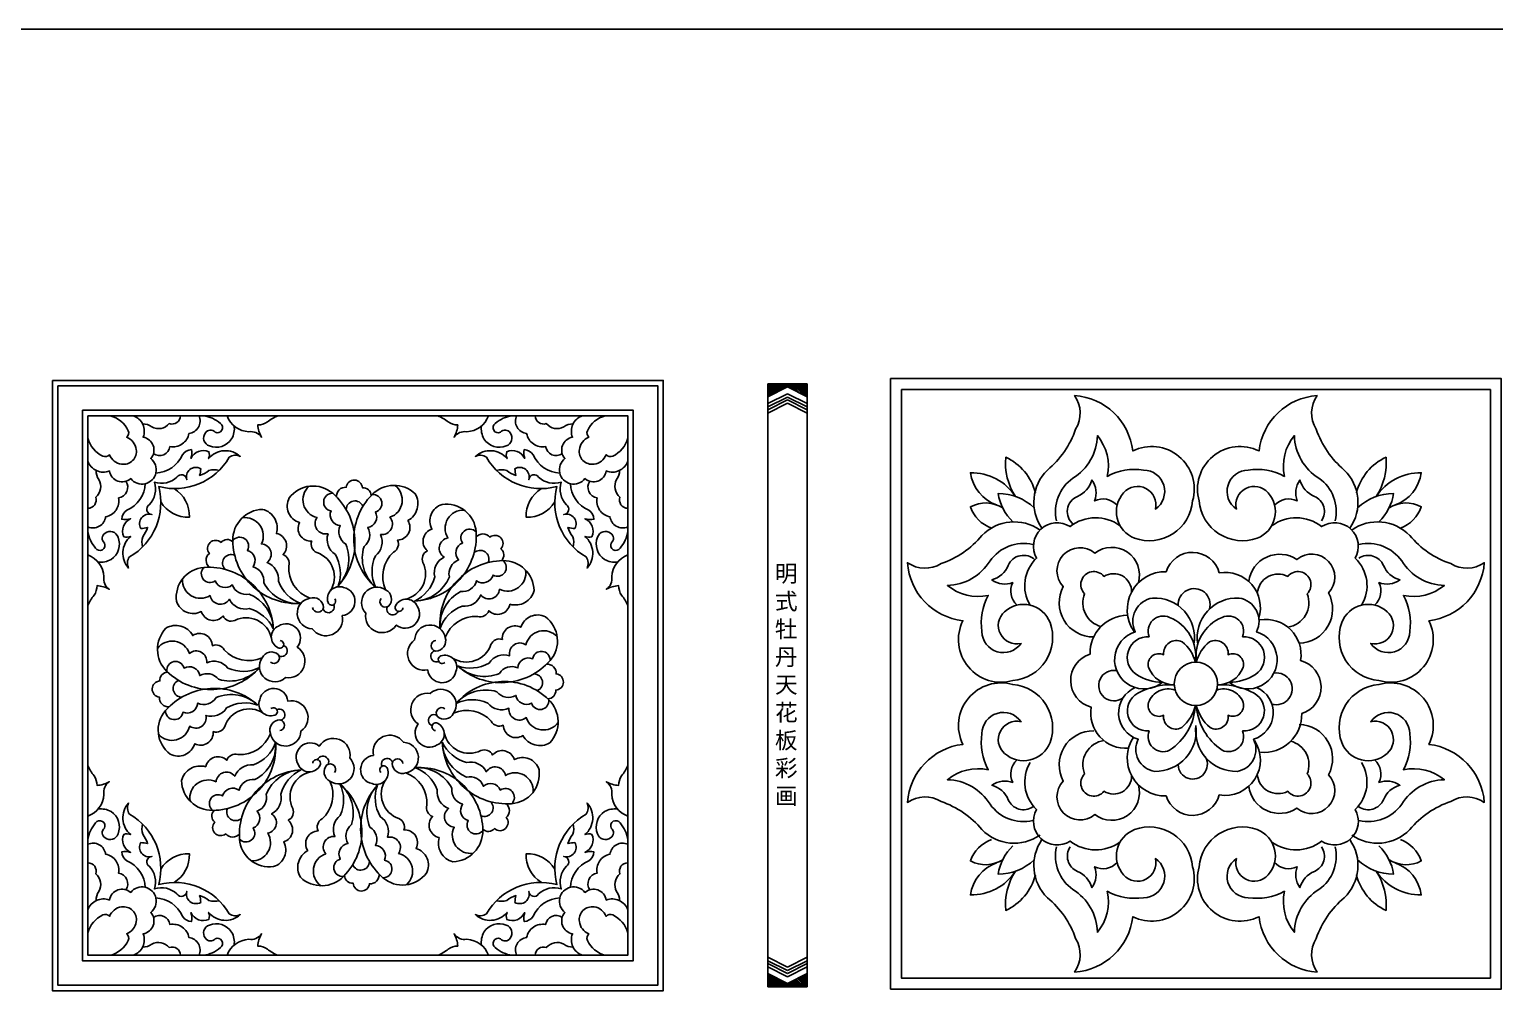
# Model space of a CAD drawing. Extents: x -66030 to 95157, y -13132 to 45879.
# Drawn here: x -32406 to -29719, y 6246 to 8010 of the extents above; entities that cross this region are included whole.
import ezdxf

# ---------------------------------------------------------------- set-up
doc = ezdxf.new("R2010")
doc.units = 0
doc.header["$LTSCALE"] = 100
doc.header["$MEASUREMENT"] = 0
for name, color, linetype in [('3', 11, 'CONTINUOUS'), ('4', 121, 'CONTINUOUS'), ('BH', 21, 'CONTINUOUS'), ('TEXT', 105, 'CONTINUOUS')]:
    doc.layers.add(name, color=color, linetype=linetype)
doc.styles.add('HZ', font='simhei.ttf')

# ---------------------------------------------------------------- blocks, each defined once
blk = doc.blocks.new('A$C7474708E')
at = {"layer": '3'}
for p, q in [((0, 1106.4), (0, 0)), ((0, 1106.4), (0, 1082.4)), ((0, 1106.4), (72.5, 1106.4)), ((72.5, 1106.4), (72.5, 0)), ((72.5, 1106.4), (72.5, 1082.4)), ((0, 1082.4), (36.3, 1100.6)), ((0, 1070), (36.3, 1088.1)), ((0, 1063.8), (36.3, 1081.9)), ((0, 1058.6), (36.3, 1076.8)), ((36.3, 1100.6), (72.5, 1082.4)), ((36.3, 1088.1), (72.5, 1070)), ((36.3, 1081.9), (72.5, 1063.8)), ((36.3, 1076.8), (72.5, 1058.6)), ((0, 1052.4), (36.3, 1070.6)), ((0, 1070), (0, 1063.8)), ((0, 1058.6), (0, 1052.4)), ((36.3, 1070.6), (72.5, 1052.4)), ((72.5, 1070), (72.5, 1063.8)), ((72.5, 1058.6), (72.5, 1052.4)), ((0, 54), (36.3, 35.9)), ((36.3, 35.9), (72.5, 54)), ((72.5, 47.8), (72.5, 54)), ((0, 47.8), (36.3, 29.6)), ((0, 42.7), (36.3, 24.5)), ((0, 36.4), (36.3, 18.3)), ((36.3, 29.6), (72.5, 47.8)), ((36.3, 24.5), (72.5, 42.7)), ((36.3, 18.3), (72.5, 36.4)), ((72.5, 36.4), (72.5, 42.7)), ((0, 24), (36.3, 5.9)), ((0, 0), (72.5, 0)), ((36.3, 5.9), (72.5, 24)), ((72.5, 0), (72.5, 24))]:
    blk.add_line(p, q, dxfattribs=at)
at = {"layer": 'BH'}
for p, q in [((15.8, 1090.3), (0, 1106.2)), ((13.9, 1089.4), (0, 1103.3)), ((17.7, 1091.3), (2.6, 1106.4)), ((19.6, 1092.2), (5.4, 1106.4)), ((21.5, 1093.2), (8.2, 1106.4)), ((23.4, 1094.1), (11.1, 1106.4)), ((25.3, 1095.1), (13.9, 1106.4)), ((27.1, 1096), (16.7, 1106.4)), ((29, 1096.9), (19.5, 1106.4)), ((30.9, 1097.9), (22.4, 1106.4)), ((32.8, 1098.8), (25.2, 1106.4)), ((34.7, 1099.8), (28, 1106.4)), ((37.2, 1100.1), (30.9, 1106.4)), ((42.9, 1097.2), (33.7, 1106.4)), ((48.5, 1094.4), (36.5, 1106.4)), ((54.2, 1091.6), (39.3, 1106.4)), ((59.8, 1088.8), (42.2, 1106.4)), ((65.5, 1085.9), (45, 1106.4)), ((71.2, 1083.1), (47.8, 1106.4)), ((72.5, 1084.6), (50.7, 1106.4)), ((72.5, 1087.4), (53.5, 1106.4)), ((72.5, 1090.2), (56.3, 1106.4)), ((72.5, 1093.1), (59.1, 1106.4)), ((72.5, 1095.9), (62, 1106.4)), ((72.5, 1098.7), (64.8, 1106.4)), ((72.5, 1101.5), (67.6, 1106.4)), ((72.5, 1104.4), (70.5, 1106.4)), ((12.1, 1088.5), (0, 1100.5)), ((10.2, 1087.5), (0, 1097.7)), ((8.3, 1086.6), (0, 1094.9)), ((6.4, 1085.6), (0, 1092)), ((4.5, 1084.7), (0, 1089.2)), ((2.6, 1083.7), (0, 1086.4)), ((0.7, 1082.8), (0, 1083.5)), ((21.3, 0), (0, 21.3)), ((18.4, 0), (0, 18.4)), ((15.6, 0), (0, 15.6)), ((12.8, 0), (0, 12.8)), ((9.9, 0), (0, 9.9)), ((7.1, 0), (0, 7.1)), ((4.3, 0), (0, 4.3)), ((1.5, 0), (0, 1.5)), ((24.1, 0), (0.2, 23.9)), ((26.9, 0), (5.8, 21.1)), ((29.7, 0), (11.5, 18.3)), ((32.6, 0), (17.2, 15.4)), ((35.4, 0), (22.8, 12.6)), ((38.2, 0), (28.5, 9.8)), ((41.1, 0), (34.1, 6.9)), ((43.9, 0), (37.4, 6.5)), ((46.7, 0), (39.3, 7.4)), ((49.5, 0), (41.2, 8.3)), ((52.4, 0), (43.1, 9.3)), ((55.2, 0), (45, 10.2)), ((58, 0), (46.9, 11.2)), ((60.9, 0), (48.7, 12.1)), ((63.7, 0), (50.6, 13.1)), ((66.5, 0), (52.5, 14)), ((69.3, 0), (54.4, 14.9)), ((72.2, 0), (56.3, 15.9)), ((72.5, 2.5), (58.2, 16.8)), ((72.5, 5.3), (60.1, 17.8)), ((72.5, 8.2), (61.9, 18.7)), ((72.5, 11), (63.8, 19.7)), ((72.5, 13.8), (65.7, 20.6)), ((72.5, 16.6), (67.6, 21.6)), ((72.5, 19.5), (69.5, 22.5)), ((72.5, 22.3), (71.4, 23.4))]:
    blk.add_line(p, q, dxfattribs=at)

msp = doc.modelspace()

# ---------------------------------------------------------------- linework, layer by layer
at = {"layer": '3', "color": 2}
msp.add_line((-66009.4, 8010), (95156.9, 8010), dxfattribs=at)
at = {"layer": '4'}
for points in [[(-32353.9, 7355.8), (-31253.9, 7355.8), (-31253.9, 6255.8), (-32353.9, 6255.8)], [(-30807.1, 7348.9), (-29727.1, 7348.9), (-29727.1, 6268.9), (-30807.1, 6268.9)], [(-32308.9, 7310.8), (-31298.9, 7310.8), (-31298.9, 6300.8), (-32308.9, 6300.8)]]:
    msp.add_lwpolyline(points, close=True, dxfattribs=at)
for points in [[(-30522.7, 7108, -0.304556), (-30492.7, 7186.3, 0.254221), (-30447.8, 7264.5, -0.231159), (-30429.5, 7189.6, -0.162434), (-30362.9, 7201.2, -0.728908), (-30341.3, 7129.6, 0.784699), (-30399.6, 7159.6, 0.525844), (-30379.6, 7076.3, 0.494038), (-30273.1, 7144.6, 0.651331), (-30382.9, 7236.2, 0.361091), (-30489.4, 7337.8, -0.298755), (-30487.7, 7276.2, -0.139546), (-30539.3, 7201.2, 0.368575), (-30549.3, 7094.6)], [(-30011.5, 7108, 0.304556), (-30041.5, 7186.3, -0.254221), (-30086.4, 7264.5, 0.231159), (-30104.7, 7189.6, 0.162434), (-30171.3, 7201.2, 0.728908), (-30192.9, 7129.6, -0.784699), (-30134.7, 7159.6, -0.525844), (-30154.6, 7076.3, -0.494038), (-30261.1, 7144.6, -0.651331), (-30151.3, 7236.2, -0.361091), (-30044.8, 7337.8, 0.298755), (-30046.5, 7276.2, 0.139546), (-29994.9, 7201.2, -0.368575), (-29984.9, 7094.6)], [(-32215.6, 7300.8, -0.425532), (-32197.6, 7261.4, -0.590205), (-32183.6, 7222.3, -1.131429), (-32220.4, 7185.5, -0.590205), (-32259.5, 7199.5, -0.425532), (-32298.9, 7217.4)], [(-32257.8, 7300.8, -0.224891), (-32224.9, 7273.4, -0.311933), (-32227.6, 7261.3, -0.269177), (-32210.1, 7239.1, -0.505851), (-32237.3, 7212, -0.269177), (-32259.4, 7229.4, -0.311933), (-32271.5, 7226.8, -0.224891), (-32298.9, 7259.6)], [(-32129.3, 7300.8, -0.521956), (-32149.6, 7286.5, -0.355509), (-32181.9, 7280.4, 0.183039), (-32198.7, 7285.7)], [(-32095.1, 7300.8, -0.504607), (-32113.6, 7268.2, -0.416926), (-32148.4, 7244.4, -0.556585), (-32178.7, 7231.2, -0.556585)], [(-32030.7, 7282.2, -0.164738), (-32035.3, 7258.3, -0.358602), (-32076.2, 7245.5, -0.517281), (-32083.5, 7269.3, -0.508417), (-32065.5, 7270.5, 0.9364), (-32056, 7286.8, 0.149798), (-32087, 7300.8)], [(-31950.5, 7300.8, 0.086279), (-31969.6, 7289.4, -0.148813), (-31987.3, 7284.1, 0.115853), (-31980.5, 7261.4, 0.288587), (-32003.8, 7271.5, -0.302013), (-32043.6, 7300.8, -0.302013)], [(-31657.3, 7300.8, -0.086279), (-31638.2, 7289.4, 0.148813), (-31620.6, 7284.1, -0.115853), (-31627.4, 7261.4, -0.288587), (-31604.1, 7271.5, 0.302013), (-31564.3, 7300.8, 0.302013)], [(-31577.2, 7282.2, 0.164738), (-31572.6, 7258.3, 0.358602), (-31531.7, 7245.5, 0.517281), (-31524.4, 7269.3, 0.508417), (-31542.4, 7270.5, -0.9364), (-31551.8, 7286.8, -0.149798), (-31520.8, 7300.8)], [(-31512.8, 7300.8, 0.504607), (-31494.3, 7268.2, 0.416926), (-31459.5, 7244.4, 0.556585), (-31429.2, 7231.2, 0.556585)], [(-31478.6, 7300.8, 0.521956), (-31458.3, 7286.5, 0.355509), (-31426, 7280.4, -0.183039), (-31409.2, 7285.7)], [(-31392.3, 7300.8, 0.425532), (-31410.2, 7261.4, 0.590205), (-31424.2, 7222.3, 1.131429), (-31387.4, 7185.5, 0.590205), (-31348.3, 7199.5, 0.425532), (-31308.9, 7217.4)], [(-31350.1, 7300.8, 0.224891), (-31383, 7273.4, 0.311933), (-31380.3, 7261.3, 0.269177), (-31397.7, 7239.1, 0.505851), (-31370.6, 7212, 0.269177), (-31348.5, 7229.4, 0.311933), (-31336.3, 7226.8, 0.224891), (-31308.9, 7259.6)], [(-32174.6, 7195.7, 0.289246), (-32125.6, 7229.2, -0.233249), (-32109.1, 7238.8, -0.144422), (-32110, 7222.4, -0.413516), (-32077, 7234.9, -0.173547), (-32077.6, 7222.3, -0.426287), (-32019.5, 7226.2, 0.27599), (-32039.8, 7224.7, -0.339707), (-32169.1, 7171, -0.339707), (-32222.8, 7041.7, 0.27599), (-32224.3, 7021.4, -0.426287), (-32220.4, 7079.4, -0.173547), (-32233, 7078.9, -0.413516), (-32220.5, 7111.9, -0.144422), (-32236.9, 7111, -0.233249), (-32227.3, 7127.5, 0.289246), (-32193.8, 7176.5)], [(-31433.3, 7195.7, -0.289246), (-31482.3, 7229.2, 0.233249), (-31498.8, 7238.8, 0.144422), (-31497.9, 7222.4, 0.413516), (-31530.9, 7234.9, 0.173547), (-31530.3, 7222.3, 0.426287), (-31588.4, 7226.2, -0.27599), (-31568.1, 7224.7, 0.339707), (-31438.8, 7171, 0.339707), (-31385.1, 7041.7, -0.27599), (-31383.6, 7021.4, 0.426287), (-31387.5, 7079.4, 0.173547), (-31374.8, 7078.9, 0.413516), (-31387.4, 7111.9, 0.144422), (-31370.9, 7111, 0.233249), (-31380.5, 7127.5, -0.289246), (-31414.1, 7176.5)], [(-32198.7, 7060.1, -0.153353), (-32198.3, 7078.8, 0.092551), (-32189.4, 7095.9, -0.062468), (-32201.8, 7094, -0.682058), (-32181.6, 7119.4, -0.726536), (-32186.4, 7137.4, 0.278439), (-32177, 7178.9, 0.278439), (-32135.6, 7188.2, -0.726536), (-32117.6, 7183.5, -0.682058), (-32092.1, 7203.7, -0.062468), (-32094, 7191.3, 0.092551), (-32076.9, 7200.1, -0.153353), (-32058.3, 7200.6)], [(-31409.2, 7060.1, 0.153353), (-31409.6, 7078.8, -0.092551), (-31418.5, 7095.9, 0.062468), (-31406, 7094, 0.682058), (-31426.2, 7119.4, 0.726536), (-31421.5, 7137.4, -0.278439), (-31430.8, 7178.9, -0.278439), (-31472.3, 7188.2, 0.726536), (-31490.3, 7183.5, 0.682058), (-31515.7, 7203.7, 0.062468), (-31513.9, 7191.3, -0.092551), (-31530.9, 7200.1, 0.153353), (-31549.6, 7200.6)], [(-30561.5, 7159.5, 0.224514), (-30615.8, 7224.8, 0.170517), (-30597.7, 7152.7, 0.170517)], [(-29972.7, 7159.5, -0.224514), (-29918.4, 7224.8, -0.170517), (-29936.6, 7152.7, -0.170517)], [(-32298.9, 7131.1, 0.521956), (-32284.6, 7151.4, 0.355509), (-32278.6, 7183.7, -0.183039), (-32283.8, 7200.6)], [(-32298.9, 7097, 0.504607), (-32266.4, 7115.5, 0.416926), (-32242.5, 7150.2, 0.556585), (-32229.3, 7180.6, 0.556585)], [(-31779.6, 7154.3, 0.444776), (-31795.6, 7168.7, 0.926395), (-31825.2, 7169.5, 0.477278), (-31842.9, 7151.7)], [(-31308.9, 7097, -0.504607), (-31341.5, 7115.5, -0.416926), (-31365.3, 7150.2, -0.556585), (-31378.6, 7180.6, -0.556585)], [(-31308.9, 7131.1, -0.521956), (-31323.2, 7151.4, -0.355509), (-31329.3, 7183.7, 0.183039), (-31324, 7200.6)], [(-30597.7, 7152.5, 0.255275), (-30680.5, 7196.3, 0.277432), (-30632.5, 7137.2, 0.277432)], [(-30492, 7101.5, -0.558608), (-30484.4, 7152.9, 0.231346), (-30457.8, 7182.9, -0.249536), (-30452.8, 7144.6, -0.338832), (-30411.5, 7136.6)], [(-30036.5, 7108, 0.468954), (-30049.8, 7152.9, -0.231346), (-30076.4, 7182.9, 0.249536), (-30081.4, 7144.6, 0.338832), (-30122.7, 7136.6)], [(-29936.5, 7152.5, -0.255275), (-29853.7, 7196.3, -0.277432), (-29901.7, 7137.2, -0.277432)], [(-32165.2, 7142.7, 0.270071), (-32112.7, 7114.6, 0.270071), (-32140.8, 7167.1, 0.270071)], [(-31840, 6988.8, 0.420789), (-31850, 7158.5, 0.435738), (-31929.7, 7150, 0.470684), (-31910.8, 7104.7, 0.592836), (-31888.5, 7070.9, 0.400634), (-31879.1, 7049.8, -0.488667), (-31854.4, 6979.4, -0.327647)], [(-31893.3, 7171.4, 0.609482), (-31878.7, 7114.1, 0.683771), (-31858.6, 7084.3, 0.345051), (-31845.1, 7046.5, -0.221475), (-31840, 6988.8, -0.221475)], [(-31850, 7158.5, 0.937488), (-31853, 7126.4, 0.52621), (-31836.2, 7099.3, 0.375563), (-31826.2, 7065.5, -0.297207), (-31840, 6988.8, -0.297207)], [(-31771.2, 6986.2, -0.432746), (-31777.9, 7156, -0.410479), (-31698.7, 7157.7, -0.424468), (-31712.2, 7108.5, -0.592836), (-31731, 7072.6, -0.400634), (-31738.3, 7050.7, 0.327647), (-31752.9, 6981.3, 0.327647)], [(-31777.9, 7156, -0.937488), (-31771.8, 7124.3, -0.52621), (-31785.8, 7095.7, -0.375563), (-31792.5, 7061, 0.297207), (-31771.2, 6986.2, 0.297207)], [(-31736.2, 7173.1, -0.609482), (-31745.1, 7114.6, -0.683771), (-31762.1, 7082.9, -0.345051), (-31771.8, 7044, 0.221475), (-31771.2, 6986.2, 0.221475)], [(-31442.7, 7142.7, -0.270071), (-31495.2, 7114.6, -0.270071), (-31467.1, 7167.1, -0.270071)], [(-30563.7, 7131.8, 0.194666), (-30629.7, 7158.1, 0.163676), (-30602.8, 7106.1, 0.163676)], [(-29970.5, 7131.8, -0.194666), (-29904.5, 7158.1, -0.163676), (-29931.4, 7106.1, -0.163676)], [(-31908.3, 6956.5, -0.432746), (-32033.2, 7071.8, -0.410479), (-31978.4, 7129.1, -0.424468), (-31953.1, 7084.7, -0.592836), (-31941, 7046, -0.400634), (-31930.7, 7025.3, 0.327647), (-31891.9, 6966, 0.327647)], [(-31700, 6960.7, 0.420789), (-31587.1, 7087.8, 0.435738), (-31649.5, 7138.1, 0.470684), (-31668.1, 7092.7, 0.592836), (-31676.3, 7053, 0.400634), (-31684.5, 7031.4, -0.488667), (-31716.9, 6964.3, -0.327647)], [(-31608.6, 7127.5, 0.609482), (-31638.8, 7076.6, 0.683771), (-31645.7, 7041.4, 0.345051), (-31662.9, 7005.1, -0.221475), (-31700, 6960.7, -0.221475)], [(-30621.4, 7131.7, 0.270643), (-30680.5, 7133.8, 0.22361), (-30642.2, 7094.7, 0.22361)], [(-29912.8, 7131.7, -0.270643), (-29853.7, 7133.8, -0.22361), (-29892, 7094.7, -0.22361)], [(-32015.8, 7113.4, -0.609482), (-31980.6, 7065.8, -0.683771), (-31970.3, 7031.4, -0.345051), (-31949.6, 6997, 0.221475), (-31908.3, 6956.5, 0.221475)], [(-30566.2, 7064.5, 0.304556), (-30644.5, 7034.5, -0.254221), (-30722.8, 6989.6, 0.231159), (-30647.8, 6971.3, 0.162434), (-30659.5, 6904.7, 0.728908), (-30587.8, 6883.1, -0.784699), (-30617.8, 6941.3, -0.525844), (-30534.5, 6921.4, -0.494038), (-30602.8, 6814.9, -0.651331), (-30694.4, 6924.7, -0.361091), (-30796, 7031.2, 0.298755), (-30734.4, 7029.5, 0.139546), (-30659.5, 7081.1, -0.368575), (-30552.9, 7091.1)], [(-30405.8, 7098.6, 0.339244), (-30497.7, 7097.4, 0.790415), (-30559.2, 7039.5, 0.353534), (-30570.9, 6953.2)], [(-30128.4, 7098.6, -0.339244), (-30036.5, 7097.4, -0.790415), (-29975, 7039.5, -0.353534), (-29963.3, 6953.2)], [(-29968, 7064.5, -0.304556), (-29889.7, 7034.5, 0.254221), (-29811.5, 6989.6, -0.231159), (-29886.4, 6971.3, -0.162434), (-29874.8, 6904.7, -0.728908), (-29946.4, 6883.1, 0.784699), (-29916.4, 6941.3, 0.525844), (-29999.7, 6921.4, 0.494038), (-29931.4, 6814.9, 0.651331), (-29839.8, 6924.7, 0.361091), (-29738.2, 7031.2, -0.298755), (-29799.8, 7029.5, -0.139546), (-29874.8, 7081.1, 0.368575), (-29981.4, 7091.1)], [(-32280.4, 7032.5, 0.164738), (-32256.5, 7037.1, 0.358602), (-32243.6, 7078, 0.517281), (-32267.4, 7085.3, 0.508417), (-32268.7, 7067.3, -0.9364), (-32284.9, 7057.9, -0.149798), (-32298.9, 7088.9)], [(-32033.1, 7069.4, 0.444776), (-32054.6, 7068.3, 0.926395), (-32076.2, 7047.9, 0.477278), (-32076.1, 7022.9)], [(-32033.2, 7071.8, -0.937488), (-32006.5, 7053.7, -0.52621), (-31996.1, 7023.6, -0.375563), (-31976.3, 6994.4, 0.297207), (-31908.3, 6956.5, 0.297207)], [(-31587.1, 7087.8, 0.937488), (-31611.9, 7067.2, 0.52621), (-31619.2, 7036.2, 0.375563), (-31636.1, 7005.1, -0.297207), (-31700, 6960.7, -0.297207)], [(-31540.4, 7035, 0.444776), (-31541.4, 7056.5, 0.926395), (-31561.8, 7078, 0.477278), (-31586.9, 7077.9)], [(-31327.5, 7032.5, -0.164738), (-31351.4, 7037.1, -0.358602), (-31364.3, 7078, -0.517281), (-31340.4, 7085.3, -0.508417), (-31339.2, 7067.3, 0.9364), (-31322.9, 7057.9, 0.149798), (-31308.9, 7088.9)], [(-32298.9, 6952.4, -0.086279), (-32287.5, 6971.5, 0.148813), (-32282.2, 6989.1, -0.115853), (-32259.6, 6982.4, -0.288587), (-32269.7, 7005.6, 0.302013), (-32298.9, 7045.4, 0.302013)], [(-31308.9, 6952.4, 0.086279), (-31320.4, 6971.5, -0.148813), (-31325.7, 6989.1, 0.115853), (-31348.3, 6982.4, 0.288587), (-31338.2, 7005.6, -0.302013), (-31308.9, 7045.4, -0.302013)], [(-30562.3, 7036.4, 0.519541), (-30611.2, 7026.2, -0.231346), (-30641.1, 6999.6, 0.249536), (-30602.8, 6994.6, 0.338832), (-30594.9, 6953.3)], [(-30372.5, 6994.4, 0.726037), (-30452.5, 7048.7, 0.944133), (-30510.3, 6987.4, 0.57124), (-30454.5, 6895, 0.548774)], [(-30151.7, 6929.5, 0.55896), (-30224.3, 7012.6, 0.749364), (-30321.7, 7014.7, 0.61375), (-30380.5, 6905.2)], [(-30170, 6996.6, -0.559221), (-30081.7, 7037, -0.944133), (-30023.9, 6975.7, -0.560136), (-30077.6, 6883.3)], [(-29968, 7039.5, -0.468954), (-29923.1, 7026.2, 0.231346), (-29893.1, 6999.6, -0.249536), (-29931.4, 6994.6, -0.338832), (-29939.4, 6953.3)], [(-31958.9, 6909.7, 0.420789), (-32085.9, 7022.6, 0.435738), (-32136.3, 6960.3, 0.470684), (-32090.9, 6941.6, 0.592836), (-32051.1, 6933.5, 0.400634), (-32029.6, 6925.2, -0.488667), (-31962.4, 6892.9, -0.327647)], [(-32085.9, 7022.6, 0.937488), (-32065.3, 6997.8, 0.52621), (-32034.3, 6990.5, 0.375563), (-32003.3, 6973.7, -0.297207), (-31958.9, 6909.7, -0.297207)], [(-31653.2, 6910.2, -0.432746), (-31537.9, 7035, -0.410479), (-31480.7, 6980.2, -0.424468), (-31525, 6955, -0.592836), (-31563.8, 6942.9, -0.400634), (-31584.4, 6932.6, 0.327647), (-31643.8, 6893.8, 0.327647)], [(-31537.9, 7035, -0.937488), (-31556, 7008.4, -0.52621), (-31586.1, 6998, -0.375563), (-31615.4, 6978.2, 0.297207), (-31653.2, 6910.2, 0.297207)], [(-31496.3, 7017.6, -0.609482), (-31544, 6982.5, -0.683771), (-31578.4, 6972.2, -0.345051), (-31612.8, 6951.5, 0.221475), (-31653.2, 6910.2, 0.221475)], [(-30384.9, 6977.6, 0.592353), (-30435.6, 7006, 1.052381), (-30471.2, 6974.1, 0.451646), (-30441.1, 6914.1, 0.398895)], [(-30154.5, 6975.3, -0.535422), (-30098.6, 7006, -1.052381), (-30063, 6974.1, -0.489286), (-30098.6, 6913.1, -0.422981)], [(-32125.7, 7001.2, 0.609482), (-32074.8, 6970.9, 0.683771), (-32039.5, 6964, 0.345051), (-32003.2, 6946.9, -0.221475), (-31958.9, 6909.7, -0.221475)], [(-31886.8, 6949, 0.87001), (-31867, 6948.8, 0.510285), (-31891.9, 6966, 0.899465), (-31887.6, 6910.1, 0.815706), (-31832.5, 6934.1, 0.854603), (-31829.9, 6985.8, 0.637457), (-31858.4, 6958.2, 1.236725), (-31846.3, 6965.1)], [(-31761.2, 6965.6, 0.87001), (-31747.4, 6951.5, 0.510285), (-31752.9, 6981.3, 0.899465), (-31789.4, 6938.7, 0.815706), (-31733.4, 6916.8, 0.854603), (-31695.1, 6951.4, 0.637457), (-31734.6, 6952.1, 1.236725), (-31721.2, 6948.4)], [(-30270.6, 6881.7, 0.479812), (-30346.4, 6966.3, 0.507819), (-30378.3, 6904.3, 1.219484), (-30328.4, 6811.9, 1.219484)], [(-30263.6, 6881.7, -0.479812), (-30187.9, 6966.3, -0.507819), (-30155.9, 6904.3, -1.219484), (-30205.8, 6811.9, -1.219484)], [(-31620.9, 6841.9, 0.420789), (-31451.2, 6851.9, 0.435738), (-31459.7, 6931.6, 0.470684), (-31505, 6912.7, 0.592836), (-31538.9, 6890.3, 0.400634), (-31560, 6880.9, -0.488667), (-31630.3, 6856.3, -0.327647)], [(-30390.7, 6690.8, -0.485711), (-30459.2, 6766.1, -0.749364), (-30461.2, 6863.5, -0.414884), (-30393, 6934.8, -0.414884)], [(-30268.3, 6848.7, 0.34818), (-30315.3, 6930.7, 0.678757), (-30352.8, 6895.2, 0.766269), (-30376.3, 6826.3, 0.15059), (-30328.4, 6811.9, 0.200653)], [(-30266, 6848.7, -0.34818), (-30218.9, 6930.7, -0.678757), (-30181.5, 6895.2, -0.766269), (-30157.9, 6826.3, -0.15059), (-30205.8, 6811.9, -0.200653)], [(-31984.3, 6838.6, -0.432746), (-32154.1, 6831.8, -0.410479), (-32155.8, 6911, -0.424468), (-32106.6, 6897.6, -0.592836), (-32070.7, 6878.7, -0.400634), (-32048.8, 6871.4, 0.327647), (-31979.4, 6856.8, 0.327647)], [(-31963.8, 6848.5, 0.87001), (-31949.6, 6862.3, 0.510285), (-31979.4, 6856.8, 0.899465), (-31936.8, 6820.3, 0.815706), (-31914.9, 6876.3, 0.854603), (-31949.6, 6914.7, 0.637457), (-31950.2, 6875.1, 1.236725), (-31946.5, 6888.5)], [(-31660.7, 6888.6, 0.87001), (-31661, 6868.8, 0.510285), (-31643.8, 6893.8, 0.899465), (-31699.7, 6889.5, 0.815706), (-31675.6, 6834.4, 0.854603), (-31624, 6831.8, 0.637457), (-31651.5, 6860.2, 1.236725), (-31644.6, 6848.2)], [(-31438.3, 6895.2, 0.609482), (-31495.7, 6880.5, 0.683771), (-31525.5, 6860.5, 0.345051), (-31563.3, 6847, -0.221475), (-31620.9, 6841.9, -0.221475)], [(-30149.7, 6926.3, -0.515641), (-30075.1, 6851.7, -0.749364), (-30073, 6754.3, -0.44746), (-30148.9, 6683.3)], [(-32171.3, 6873.6, -0.609482), (-32112.7, 6864.7, -0.683771), (-32081.1, 6847.7, -0.345051), (-32042.1, 6837.9, 0.221475), (-31984.3, 6838.6, 0.221475)], [(-30268.3, 6848.7, 0.171327), (-30292.1, 6886, 0.591772), (-30326.2, 6862.2, 0.654209), (-30353.9, 6838.8, 0.3133), (-30306.3, 6807.3)], [(-30266, 6848.7, -0.171327), (-30242.1, 6886, -0.591772), (-30208, 6862.2, -0.654209), (-30180.4, 6838.8, -0.3133), (-30227.9, 6807.3)], [(-31451.2, 6851.9, 0.937488), (-31483.3, 6854.9, 0.52621), (-31510.4, 6838.1, 0.375563), (-31544.3, 6828, -0.297207), (-31620.9, 6841.9, -0.297207)], [(-32152.4, 6830.1, 0.444776), (-32166.8, 6814.2, 0.926395), (-32167.6, 6784.5, 0.477278), (-32149.9, 6766.9)], [(-32154.1, 6831.8, -0.937488), (-32122.5, 6837.9, -0.52621), (-32093.9, 6823.9, -0.375563), (-32059.2, 6817.2, 0.297207), (-31984.3, 6838.6, 0.297207)], [(-31455.5, 6781.5, 0.444776), (-31441.1, 6797.4, 0.926395), (-31440.2, 6827.1, 0.477278), (-31458, 6844.7)], [(-31987, 6769.7, 0.420789), (-32156.6, 6759.7, 0.435738), (-32148.1, 6680, 0.470684), (-32102.9, 6699, 0.592836), (-32069, 6721.3, 0.400634), (-32047.9, 6730.7, -0.488667), (-31977.6, 6755.3, -0.327647)], [(-31947.1, 6723, 0.87001), (-31946.9, 6742.8, 0.510285), (-31964.1, 6717.8, 0.899465), (-31908.2, 6722.1, 0.815706), (-31932.3, 6777.2, 0.854603), (-31983.9, 6779.8, 0.637457), (-31956.4, 6751.4, 1.236725), (-31963.2, 6763.4)], [(-31644.1, 6763.1, 0.87001), (-31658.3, 6749.3, 0.510285), (-31628.4, 6754.8, 0.899465), (-31671, 6791.3, 0.815706), (-31693, 6735.3, 0.854603), (-31658.3, 6696.9, 0.637457), (-31657.7, 6736.5, 1.236725), (-31661.3, 6723.1)], [(-31623.6, 6773, -0.432746), (-31453.8, 6779.8, -0.410479), (-31452, 6700.6, -0.424468), (-31501.3, 6714.1, -0.592836), (-31537.2, 6732.9, -0.400634), (-31559.1, 6740.2, 0.327647), (-31628.4, 6754.8, 0.327647)], [(-30566.2, 6558, -0.304556), (-30644.5, 6588, 0.254221), (-30722.8, 6632.9, -0.231159), (-30647.8, 6651.2, -0.162434), (-30659.5, 6717.8, -0.728908), (-30587.8, 6739.4, 0.784699), (-30617.8, 6681.2, 0.525844), (-30534.5, 6701.1, 0.494038), (-30602.8, 6807.6, 0.651331), (-30694.4, 6697.8, 0.361091), (-30796, 6591.3, -0.298755), (-30734.4, 6593, -0.139546), (-30659.5, 6541.4, 0.368575), (-30552.9, 6531.4)], [(-30266.9, 6732.4, -0.45574), (-30342.6, 6648.3, -0.507819), (-30372.9, 6707.2, -0.698288), (-30378.4, 6802.2, -0.698288)], [(-30267.9, 6769.6, -0.233625), (-30315.3, 6687, -0.678757), (-30352.8, 6722.6, -0.806039), (-30373.8, 6791.7, -0.135078), (-30306.3, 6807.3)], [(-30267.9, 6769.6, -0.163484), (-30293, 6728.9, -0.625826), (-30326.2, 6751.3, -0.654209), (-30353.9, 6774.7, -0.417544), (-30305.1, 6797.1)], [(-30266.9, 6732.4, 0.460411), (-30191.6, 6648.3, 0.507819), (-30161.3, 6707.2, 0.698288), (-30155.8, 6802.2, 0.698288)], [(-30266.3, 6769.6, 0.233625), (-30218.9, 6687, 0.678757), (-30181.5, 6722.6, 0.806039), (-30160.4, 6791.7, 0.135078), (-30227.9, 6807.3)], [(-30266.3, 6769.6, 0.163484), (-30241.2, 6728.9, 0.625826), (-30208, 6751.3, 0.654209), (-30180.4, 6774.7, 0.417544), (-30229.2, 6797.1)], [(-29968, 6558, 0.304556), (-29889.7, 6588, -0.254221), (-29811.5, 6632.9, 0.231159), (-29886.4, 6651.2, 0.162434), (-29874.8, 6717.8, 0.728908), (-29946.4, 6739.4, -0.784699), (-29916.4, 6681.2, -0.525844), (-29999.7, 6701.1, -0.494038), (-29931.4, 6807.6, -0.651331), (-29839.8, 6697.8, -0.361091), (-29738.2, 6591.3, 0.298755), (-29799.8, 6593, 0.139546), (-29874.8, 6541.4, -0.368575), (-29981.4, 6531.4)], [(-32169.6, 6716.4, 0.609482), (-32112.2, 6731.1, 0.683771), (-32082.4, 6751.1, 0.345051), (-32044.6, 6764.7, -0.221475), (-31987, 6769.7, -0.221475)], [(-32156.6, 6759.7, 0.937488), (-32124.5, 6756.8, 0.52621), (-32097.5, 6773.5, 0.375563), (-32063.6, 6783.6, -0.297207), (-31987, 6769.7, -0.297207)], [(-31453.8, 6779.8, -0.937488), (-31485.4, 6773.7, -0.52621), (-31514, 6787.7, -0.375563), (-31548.7, 6794.4, 0.297207), (-31623.6, 6773, 0.297207)], [(-31436.6, 6738.1, -0.609482), (-31495.2, 6746.9, -0.683771), (-31526.8, 6764, -0.345051), (-31565.7, 6773.7, 0.221475), (-31623.6, 6773, 0.221475)], [(-31649, 6701.9, 0.420789), (-31521.9, 6589, 0.435738), (-31471.6, 6651.3, 0.470684), (-31517, 6670, 0.592836), (-31556.7, 6678.2, 0.400634), (-31578.3, 6686.4, -0.488667), (-31645.5, 6718.7, -0.327647)], [(-30372.5, 6623.4, -0.726037), (-30452.5, 6569.1, -0.944133), (-30510.3, 6630.4, -0.57124), (-30454.5, 6722.8, -0.548774)], [(-30170, 6621.1, 0.559221), (-30081.7, 6580.8, 0.944133), (-30023.9, 6642.1, 0.560136), (-30077.6, 6734.5)], [(-31954.6, 6701.4, -0.432746), (-32069.9, 6576.6, -0.410479), (-32127.2, 6631.4, -0.424468), (-32082.8, 6656.7, -0.592836), (-32044.1, 6668.7, -0.400634), (-32023.5, 6679, 0.327647), (-31964.1, 6717.8, 0.327647)], [(-32111.6, 6594, -0.609482), (-32063.9, 6629.1, -0.683771), (-32029.5, 6639.4, -0.345051), (-31995.1, 6660.1, 0.221475), (-31954.6, 6701.4, 0.221475)], [(-32069.9, 6576.6, -0.937488), (-32051.9, 6603.3, -0.52621), (-32021.8, 6613.6, -0.375563), (-31992.5, 6633.4, 0.297207), (-31954.6, 6701.4, 0.297207)], [(-31846.6, 6646, 0.87001), (-31860.5, 6660.1, 0.510285), (-31855, 6630.3, 0.899465), (-31818.5, 6672.9, 0.815706), (-31874.5, 6694.8, 0.854603), (-31912.8, 6660.2, 0.637457), (-31873.2, 6659.5, 1.236725), (-31886.6, 6663.2)], [(-31721.1, 6662.6, 0.87001), (-31740.9, 6662.8, 0.510285), (-31715.9, 6645.6, 0.899465), (-31720.2, 6701.6, 0.815706), (-31775.4, 6677.5, 0.854603), (-31777.9, 6625.8, 0.637457), (-31749.5, 6653.4, 1.236725), (-31761.6, 6646.5)], [(-31521.9, 6589, 0.937488), (-31542.6, 6613.8, 0.52621), (-31573.5, 6621.1, 0.375563), (-31604.6, 6637.9, -0.297207), (-31649, 6701.9, -0.297207)], [(-31482.2, 6610.5, 0.609482), (-31533.1, 6640.7, 0.683771), (-31568.4, 6647.6, 0.345051), (-31604.7, 6664.7, -0.221475), (-31649, 6701.9, -0.221475)], [(-30384.9, 6640.2, -0.592353), (-30435.6, 6611.7, -1.052381), (-30471.2, 6643.7, -0.489286), (-30435.7, 6704.7, -0.398895)], [(-30159.9, 6705.2, -0.658691), (-30224.3, 6605.1, -0.749364), (-30321.7, 6603.1, -0.603363), (-30381.7, 6710.8, -0.603363)], [(-30154.5, 6642.5, 0.535422), (-30098.6, 6611.7, 1.052381), (-30063, 6643.7, 0.451646), (-30093.2, 6703.7, 0.451646)], [(-30566.2, 6583, -0.468954), (-30611.2, 6596.3, 0.231346), (-30641.1, 6622.9, -0.249536), (-30602.8, 6627.9, -0.338832), (-30594.9, 6669.2)], [(-30405.8, 6519.2, -0.339244), (-30497.7, 6520.3, -0.790415), (-30559.2, 6578.3, -0.353534), (-30570.9, 6664.5)], [(-30128.4, 6519.2, 0.339244), (-30036.5, 6520.3, 0.790415), (-29975, 6578.3, 0.353534), (-29963.3, 6664.5)], [(-29968, 6583, 0.468954), (-29923.1, 6596.3, -0.231346), (-29893.1, 6622.9, 0.249536), (-29931.4, 6627.9, 0.338832), (-29939.4, 6669.2)], [(-32298.9, 6659.2, 0.086279), (-32287.5, 6640.1, -0.148813), (-32282.2, 6622.5, 0.115853), (-32259.6, 6629.3, 0.288587), (-32269.7, 6606, -0.302013), (-32298.9, 6566.2, -0.302013)], [(-31907.9, 6650.9, 0.420789), (-32020.7, 6523.8, 0.435738), (-31958.4, 6473.5, 0.470684), (-31939.8, 6518.9, 0.592836), (-31931.6, 6558.6, 0.400634), (-31923.3, 6580.2, -0.488667), (-31891, 6647.3, -0.327647)], [(-32020.7, 6523.8, 0.937488), (-31996, 6544.4, 0.52621), (-31988.6, 6575.4, 0.375563), (-31971.8, 6606.5, -0.297207), (-31907.9, 6650.9, -0.297207)], [(-31999.3, 6484.1, 0.609482), (-31969.1, 6535, 0.683771), (-31962.2, 6570.3, 0.345051), (-31945, 6606.5, -0.221475), (-31907.9, 6650.9, -0.221475)], [(-31699.6, 6655.1, -0.432746), (-31574.7, 6539.8, -0.410479), (-31629.5, 6482.5, -0.424468), (-31654.8, 6526.9, -0.592836), (-31666.8, 6565.6, -0.400634), (-31677.2, 6586.3, 0.327647), (-31715.9, 6645.6, 0.327647)], [(-31574.7, 6539.8, -0.937488), (-31601.4, 6557.9, -0.52621), (-31611.7, 6588, -0.375563), (-31631.5, 6617.2, 0.297207), (-31699.6, 6655.1, 0.297207)], [(-31592.1, 6498.2, -0.609482), (-31627.2, 6545.8, -0.683771), (-31637.6, 6580.2, -0.345051), (-31658.2, 6614.7, 0.221475), (-31699.6, 6655.1, 0.221475)], [(-31308.9, 6659.2, -0.086279), (-31320.4, 6640.1, 0.148813), (-31325.7, 6622.5, -0.115853), (-31348.3, 6629.3, -0.288587), (-31338.2, 6606, 0.302013), (-31308.9, 6566.2, 0.302013)], [(-31836.7, 6625.4, -0.432746), (-31829.9, 6455.6, -0.410479), (-31909.2, 6453.9, -0.424468), (-31895.7, 6503.1, -0.592836), (-31876.8, 6539, -0.400634), (-31869.5, 6560.9, 0.327647), (-31855, 6630.3, 0.327647)], [(-31871.7, 6438.5, -0.609482), (-31862.8, 6497, -0.683771), (-31845.8, 6528.7, -0.345051), (-31836.1, 6567.6, 0.221475), (-31836.7, 6625.4, 0.221475)], [(-31829.9, 6455.6, -0.937488), (-31836, 6487.3, -0.52621), (-31822, 6515.9, -0.375563), (-31815.4, 6550.6, 0.297207), (-31836.7, 6625.4, 0.297207)], [(-31767.9, 6622.8, 0.420789), (-31757.8, 6453.1, 0.435738), (-31678.2, 6461.6, 0.470684), (-31697.1, 6506.9, 0.592836), (-31719.4, 6540.7, 0.400634), (-31728.8, 6561.8, -0.488667), (-31753.4, 6632.2, -0.327647)], [(-31757.8, 6453.1, 0.937488), (-31754.9, 6485.2, 0.52621), (-31771.6, 6512.3, 0.375563), (-31781.7, 6546.1, -0.297207), (-31767.9, 6622.8, -0.297207)], [(-31714.6, 6440.2, 0.609482), (-31729.2, 6497.6, 0.683771), (-31749.3, 6527.4, 0.345051), (-31762.8, 6565.2, -0.221475), (-31767.9, 6622.8, -0.221475)], [(-32174.6, 6416, -0.289246), (-32125.6, 6382.4, 0.233249), (-32109.1, 6372.8, 0.144422), (-32110, 6389.2, 0.413516), (-32077, 6376.7, 0.173547), (-32077.6, 6389.4, 0.426287), (-32019.5, 6385.4, -0.27599), (-32039.8, 6386.9, 0.339707), (-32169.1, 6440.6, 0.339707), (-32222.8, 6570, -0.27599), (-32224.3, 6590.2, 0.426287), (-32220.4, 6532.2, 0.173547), (-32233, 6532.7, 0.413516), (-32220.5, 6499.7, 0.144422), (-32236.9, 6500.6, 0.233249), (-32227.3, 6484.2, -0.289246), (-32193.8, 6435.2)], [(-31433.3, 6416, 0.289246), (-31482.3, 6382.4, -0.233249), (-31498.8, 6372.8, -0.144422), (-31497.9, 6389.2, -0.413516), (-31530.9, 6376.7, -0.173547), (-31530.3, 6389.4, -0.426287), (-31588.4, 6385.4, 0.27599), (-31568.1, 6386.9, -0.339707), (-31438.8, 6440.6, -0.339707), (-31385.1, 6570, 0.27599), (-31383.6, 6590.2, -0.426287), (-31387.5, 6532.2, -0.173547), (-31374.8, 6532.7, -0.413516), (-31387.4, 6499.7, -0.144422), (-31370.9, 6500.6, -0.233249), (-31380.5, 6484.2, 0.289246), (-31414.1, 6435.2)], [(-31574.7, 6542.2, 0.444776), (-31553.3, 6543.3, 0.926395), (-31531.7, 6563.7, 0.477278), (-31531.8, 6588.7)], [(-32280.4, 6579.1, -0.164738), (-32256.5, 6574.5, -0.358602), (-32243.6, 6533.6, -0.517281), (-32267.4, 6526.3, -0.508417), (-32268.7, 6544.3, 0.9364), (-32284.9, 6553.7, 0.149798), (-32298.9, 6522.7)], [(-32067.5, 6576.6, 0.444776), (-32066.4, 6555.1, 0.926395), (-32046.1, 6533.6, 0.477278), (-32021, 6533.7)], [(-31327.5, 6579.1, 0.164738), (-31351.4, 6574.5, 0.358602), (-31364.3, 6533.6, 0.517281), (-31340.4, 6526.3, 0.508417), (-31339.2, 6544.3, -0.9364), (-31322.9, 6553.7, -0.149798), (-31308.9, 6522.7)], [(-32198.7, 6551.5, 0.153353), (-32198.3, 6532.8, -0.092551), (-32189.4, 6515.8, 0.062468), (-32201.8, 6517.6, 0.682058), (-32181.6, 6492.2, 0.726536), (-32186.4, 6474.2, -0.278439), (-32177, 6432.7, -0.278439), (-32135.6, 6423.4, 0.726536), (-32117.6, 6428.1, 0.682058), (-32092.1, 6407.9, 0.062468), (-32094, 6420.3, -0.092551), (-32076.9, 6411.5, 0.153353), (-32058.3, 6411)], [(-31409.2, 6551.5, -0.153353), (-31409.6, 6532.8, 0.092551), (-31418.5, 6515.8, -0.062468), (-31406, 6517.6, -0.682058), (-31426.2, 6492.2, -0.726536), (-31421.5, 6474.2, 0.278439), (-31430.8, 6432.7, 0.278439), (-31472.3, 6423.4, -0.726536), (-31490.3, 6428.1, -0.682058), (-31515.7, 6407.9, -0.062468), (-31513.9, 6420.3, 0.092551), (-31530.9, 6411.5, -0.153353), (-31549.6, 6411)], [(-30522.7, 6509.8, 0.304556), (-30492.7, 6431.5, -0.254221), (-30447.8, 6353.2, 0.231159), (-30429.5, 6428.2, 0.162434), (-30362.9, 6416.5, 0.728908), (-30341.3, 6488.2, -0.784699), (-30399.6, 6458.2, -0.525844), (-30379.6, 6541.5, -0.494038), (-30273.1, 6473.2, -0.651331), (-30382.9, 6381.6, -0.361091), (-30489.4, 6279.9, 0.298755), (-30487.7, 6341.6, 0.139546), (-30539.3, 6416.5, -0.368575), (-30549.3, 6523.1)], [(-30011.5, 6509.8, -0.304556), (-30041.5, 6431.5, 0.254221), (-30086.4, 6353.2, -0.231159), (-30104.7, 6428.2, -0.162434), (-30171.3, 6416.5, -0.728908), (-30192.9, 6488.2, 0.784699), (-30134.7, 6458.2, 0.525844), (-30154.6, 6541.5, 0.494038), (-30261.1, 6473.2, 0.651331), (-30151.3, 6381.6, 0.361091), (-30044.8, 6279.9, -0.298755), (-30046.5, 6341.6, -0.139546), (-29994.9, 6416.5, 0.368575), (-29984.9, 6523.1)], [(-32298.9, 6514.6, -0.504607), (-32266.4, 6496.2, -0.416926), (-32242.5, 6461.4, -0.556585), (-32229.3, 6431, -0.556585)], [(-31308.9, 6514.6, 0.504607), (-31341.5, 6496.2, 0.416926), (-31365.3, 6461.4, 0.556585), (-31378.6, 6431, 0.556585)], [(-30621.4, 6486.1, -0.270643), (-30680.5, 6484, -0.22361), (-30642.2, 6523.1, -0.22361)], [(-30563.7, 6486, -0.194666), (-30629.7, 6459.7, -0.163676), (-30602.8, 6511.7, -0.163676)], [(-30497.7, 6509.8, 0.468954), (-30484.4, 6464.8, -0.231346), (-30457.8, 6434.9, 0.249536), (-30452.8, 6473.2, 0.338832), (-30411.5, 6481.1)], [(-30036.5, 6509.8, -0.468954), (-30049.8, 6464.8, 0.231346), (-30076.4, 6434.9, -0.249536), (-30081.4, 6473.2, -0.338832), (-30122.7, 6481.1)], [(-29970.5, 6486, 0.194666), (-29904.5, 6459.7, 0.163676), (-29931.4, 6511.7, 0.163676)], [(-29912.8, 6486.1, 0.270643), (-29853.7, 6484, 0.22361), (-29892, 6523.1, 0.22361)], [(-32298.9, 6480.5, -0.521956), (-32284.6, 6460.2, -0.355509), (-32278.6, 6427.9, 0.183039), (-32283.8, 6411)], [(-32165.2, 6469, -0.270071), (-32112.7, 6497, -0.270071), (-32140.8, 6444.5, -0.270071)], [(-31442.7, 6469, 0.270071), (-31495.2, 6497, 0.270071), (-31467.1, 6444.5, 0.270071)], [(-31308.9, 6480.5, 0.521956), (-31323.2, 6460.2, 0.355509), (-31329.3, 6427.9, -0.183039), (-31324, 6411)], [(-30597.7, 6465.2, -0.255275), (-30680.5, 6421.5, -0.277432), (-30632.5, 6480.5, -0.277432)], [(-29936.5, 6465.2, 0.255275), (-29853.7, 6421.5, 0.277432), (-29901.7, 6480.5, 0.277432)], [(-31828.3, 6457.4, 0.444776), (-31812.3, 6442.9, 0.926395), (-31782.6, 6442.1, 0.477278), (-31765, 6459.9)], [(-30561.5, 6458.2, -0.224514), (-30615.8, 6393, -0.170517), (-30597.7, 6465.1, -0.170517)], [(-29972.7, 6458.2, 0.224514), (-29918.4, 6393, 0.170517), (-29936.6, 6465.1, 0.170517)], [(-32215.6, 6310.8, 0.425532), (-32197.6, 6350.2, 0.590205), (-32183.6, 6389.3, 1.131429), (-32220.4, 6426.1, 0.590205), (-32259.5, 6412.1, 0.425532), (-32298.9, 6394.2)], [(-31392.3, 6310.8, -0.425532), (-31410.2, 6350.2, -0.590205), (-31424.2, 6389.3, -1.131429), (-31387.4, 6426.1, -0.590205), (-31348.3, 6412.1, -0.425532), (-31308.9, 6394.2)], [(-32257.8, 6310.8, 0.224891), (-32224.9, 6338.2, 0.311933), (-32227.6, 6350.3, 0.269177), (-32210.1, 6372.5, 0.505851), (-32237.3, 6399.6, 0.269177), (-32259.4, 6382.2, 0.311933), (-32271.5, 6384.8, 0.224891), (-32298.9, 6352)], [(-31350.1, 6310.8, -0.224891), (-31383, 6338.2, -0.311933), (-31380.3, 6350.3, -0.269177), (-31397.7, 6372.5, -0.505851), (-31370.6, 6399.6, -0.269177), (-31348.5, 6382.2, -0.311933), (-31336.3, 6384.8, -0.224891), (-31308.9, 6352)], [(-32095.1, 6310.8, 0.504607), (-32113.6, 6343.4, 0.416926), (-32148.4, 6367.2, 0.556585), (-32178.7, 6380.4, 0.556585)], [(-31512.8, 6310.8, -0.504607), (-31494.3, 6343.4, -0.416926), (-31459.5, 6367.2, -0.556585), (-31429.2, 6380.4, -0.556585)], [(-32030.7, 6329.4, 0.164738), (-32035.3, 6353.3, 0.358602), (-32076.2, 6366.2, 0.517281), (-32083.5, 6342.3, 0.508417), (-32065.5, 6341.1, -0.9364), (-32056, 6324.8, -0.149798), (-32087, 6310.8)], [(-31950.5, 6310.8, -0.086279), (-31969.6, 6322.2, 0.148813), (-31987.3, 6327.6, -0.115853), (-31980.5, 6350.2, -0.288587), (-32003.8, 6340.1, 0.302013), (-32043.6, 6310.8, 0.302013)], [(-31657.3, 6310.8, 0.086279), (-31638.2, 6322.2, -0.148813), (-31620.6, 6327.6, 0.115853), (-31627.4, 6350.2, 0.288587), (-31604.1, 6340.1, -0.302013), (-31564.3, 6310.8, -0.302013)], [(-31577.2, 6329.4, -0.164738), (-31572.6, 6353.3, -0.358602), (-31531.7, 6366.2, -0.517281), (-31524.4, 6342.3, -0.508417), (-31542.4, 6341.1, 0.9364), (-31551.8, 6324.8, 0.149798), (-31520.8, 6310.8)], [(-32129.3, 6310.8, 0.521956), (-32149.6, 6325.1, 0.355509), (-32181.9, 6331.2, -0.183039), (-32198.7, 6325.9)], [(-31478.6, 6310.8, -0.521956), (-31458.3, 6325.1, -0.355509), (-31426, 6331.2, 0.183039), (-31409.2, 6325.9)]]:
    msp.add_lwpolyline(points, format="xyb", dxfattribs=at)
msp.add_circle((-30267.1, 6808.9), 39.7, dxfattribs=at)
for centre, radius, start, end in [((-31809.3, 7128.7), 15.9, 21.8615, 180.6336), ((-32036.1, 7030.3), 15.9, 66.8615, 225.6336), ((-31579.4, 7037.9), 15.9, 336.8615, 135.6336), ((-30270.2, 6954.4), 29.2, 343.5431, 184.2544), ((-31857.8, 6950), 10.6, 199.2024, 23.3009), ((-31740, 6945.9), 10.6, 154.2024, 338.3009), ((-31944, 6869.7), 10.6, 244.2024, 68.3009), ((-31659.7, 6859.6), 10.6, 109.2024, 293.3009), ((-31481, 6811.2), 15.9, 291.8615, 90.6336), ((-30417.4, 6805.6), 28, 79.3942, 305.8909), ((-30119.4, 6799.8), 29.2, 252.97, 99.1812), ((-32126.8, 6800.4), 15.9, 111.8615, 270.6336), ((-31948.2, 6752), 10.6, 289.2024, 113.3009), ((-31663.9, 6741.9), 10.6, 64.2024, 248.3009), ((-31867.9, 6665.8), 10.6, 334.2024, 158.3009), ((-31750.1, 6661.6), 10.6, 19.2024, 203.3009), ((-30272.8, 6661), 26.8, 181.468, 29.4942), ((-31571.8, 6581.3), 15.9, 246.8615, 45.6336), ((-32028.4, 6573.7), 15.9, 156.8615, 315.6336), ((-31798.6, 6482.9), 15.9, 201.8615, 0.6336)]:
    msp.add_arc(centre, radius, start, end, dxfattribs=at)
at = {"layer": 'TEXT'}
for points in [[(-32363.9, 7365.8), (-31243.9, 7365.8), (-31243.9, 6245.8), (-32363.9, 6245.8)], [(-30827.1, 7368.9), (-29707.1, 7368.9), (-29707.1, 6248.9), (-30827.1, 6248.9)], [(-32298.9, 7300.8), (-31308.9, 7300.8), (-31308.9, 6310.8), (-32298.9, 6310.8)]]:
    msp.add_lwpolyline(points, close=True, dxfattribs=at)

# ---------------------------------------------------------------- block references
at = {"layer": '4'}
msp.add_blockref('A$C7474708E', (-31052.3, 6253.1), dxfattribs=at)

# ---------------------------------------------------------------- texts
at = {"layer": 'TEXT', "insert": (-31039.1, 6805.7), "char_height": 30.6, "attachment_point": 4, "style": 'HZ'}
msp.add_mtext('明\\P式\\P牡\\P丹\\P天\\P花\\P板\\P彩\\P画', dxfattribs=at)

doc.saveas('drawing.dxf')
